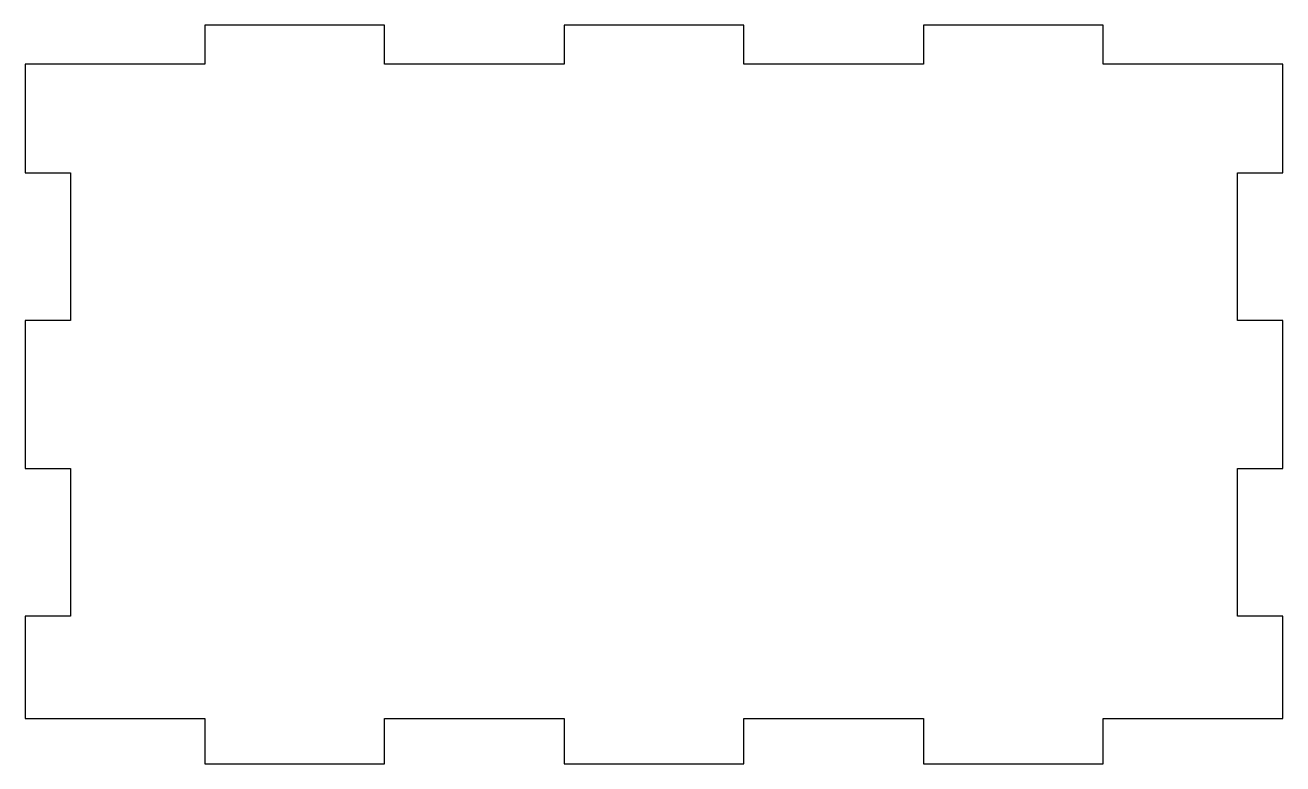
# Model space of a CAD drawing. Header units: millimetres. Extents: x -97 to 0, y 0 to 57.
import ezdxf

# ---------------------------------------------------------------- set-up
doc = ezdxf.new("R2010")
doc.units = ezdxf.units.MM
doc.layers.get('0').update_dxf_attribs({"linetype": 'CONTINUOUS'})

msp = doc.modelspace()

# ---------------------------------------------------------------- linework, layer by layer
for p, q in [((-83.143, 57), (-83.143, 54)), ((-69.286, 57), (-83.143, 57)), ((-69.286, 54), (-69.286, 57)), ((-55.429, 57), (-55.429, 54)), ((-41.571, 57), (-55.429, 57)), ((-41.571, 54), (-41.571, 57)), ((-13.857, 57), (-27.714, 57)), ((-27.714, 57), (-27.714, 54)), ((-13.857, 54), (-13.857, 57)), ((-83.143, 54), (-97, 54)), ((-97, 54), (-97, 45.6)), ((-55.429, 54), (-69.286, 54)), ((-27.714, 54), (-41.571, 54)), ((0, 54), (-13.857, 54)), ((0, 45.6), (0, 54)), ((-97, 45.6), (-93.5, 45.6)), ((-93.5, 45.6), (-93.5, 34.2)), ((-3.5, 34.2), (-3.5, 45.6)), ((-3.5, 45.6), (0, 45.6)), ((-93.5, 34.2), (-97, 34.2)), ((-97, 34.2), (-97, 22.8)), ((0, 34.2), (-3.5, 34.2)), ((0, 22.8), (0, 34.2)), ((-97, 22.8), (-93.5, 22.8)), ((-93.5, 22.8), (-93.5, 11.4)), ((-3.5, 11.4), (-3.5, 22.8)), ((-3.5, 22.8), (0, 22.8)), ((-93.5, 11.4), (-97, 11.4)), ((-97, 11.4), (-97, 3.5)), ((0, 11.4), (-3.5, 11.4)), ((0, 3.5), (0, 11.4)), ((-97, 3.5), (-83.143, 3.5)), ((-83.143, 3.5), (-83.143, 0)), ((-69.286, 0), (-69.286, 3.5)), ((-69.286, 3.5), (-55.429, 3.5)), ((-55.429, 3.5), (-55.429, 0)), ((-41.571, 0), (-41.571, 3.5)), ((-41.571, 3.5), (-27.714, 3.5)), ((-27.714, 3.5), (-27.714, 0)), ((-13.857, 3.5), (0, 3.5)), ((-13.857, 0), (-13.857, 3.5)), ((-83.143, 0), (-69.286, 0)), ((-55.429, 0), (-41.571, 0)), ((-27.714, 0), (-13.857, 0))]:
    msp.add_line(p, q)
msp.add_lwpolyline([(-69.286, 3.5), (-55.429, 3.5), (-55.429, 0), (-41.571, 0), (-41.571, 3.5), (-27.714, 3.5), (-27.714, 0), (-13.857, 0), (-13.857, 3.5), (0, 3.5), (0, 11.4), (-3.5, 11.4), (-3.5, 22.8), (0, 22.8), (0, 34.2), (-3.5, 34.2), (-3.5, 45.6), (0, 45.6), (0, 54), (-13.857, 54), (-13.857, 57), (-27.714, 57), (-27.714, 54), (-41.571, 54), (-41.571, 57), (-55.429, 57), (-55.429, 54), (-69.286, 54), (-69.286, 57), (-83.143, 57), (-83.143, 54), (-97, 54), (-97, 45.6), (-93.5, 45.6), (-93.5, 34.2), (-97, 34.2), (-97, 22.8), (-93.5, 22.8), (-93.5, 11.4), (-97, 11.4), (-97, 3.5), (-83.143, 3.5), (-83.143, 0), (-69.286, 0)], close=True)

doc.saveas('drawing.dxf')
